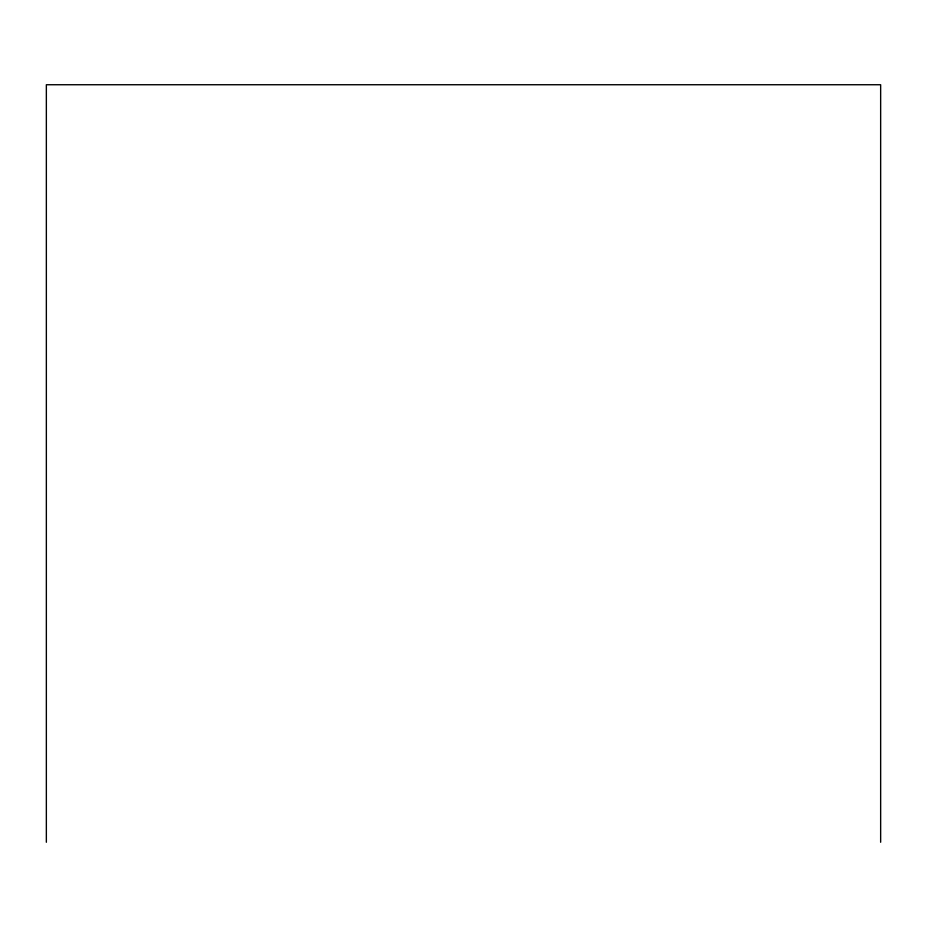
<?xml version="1.0" encoding="UTF-8"?>
<svg xmlns="http://www.w3.org/2000/svg" width="927" height="927" viewBox="0 0 927 927"><rect width="100%" height="100%" fill="white"/><g stroke="black" fill="none" stroke-linecap="round" stroke-linejoin="round"><path stroke-width="1.39" d="M880.65 842.261L880.65 84.739L46.35 84.739L46.35 842.261"/></g></svg>
